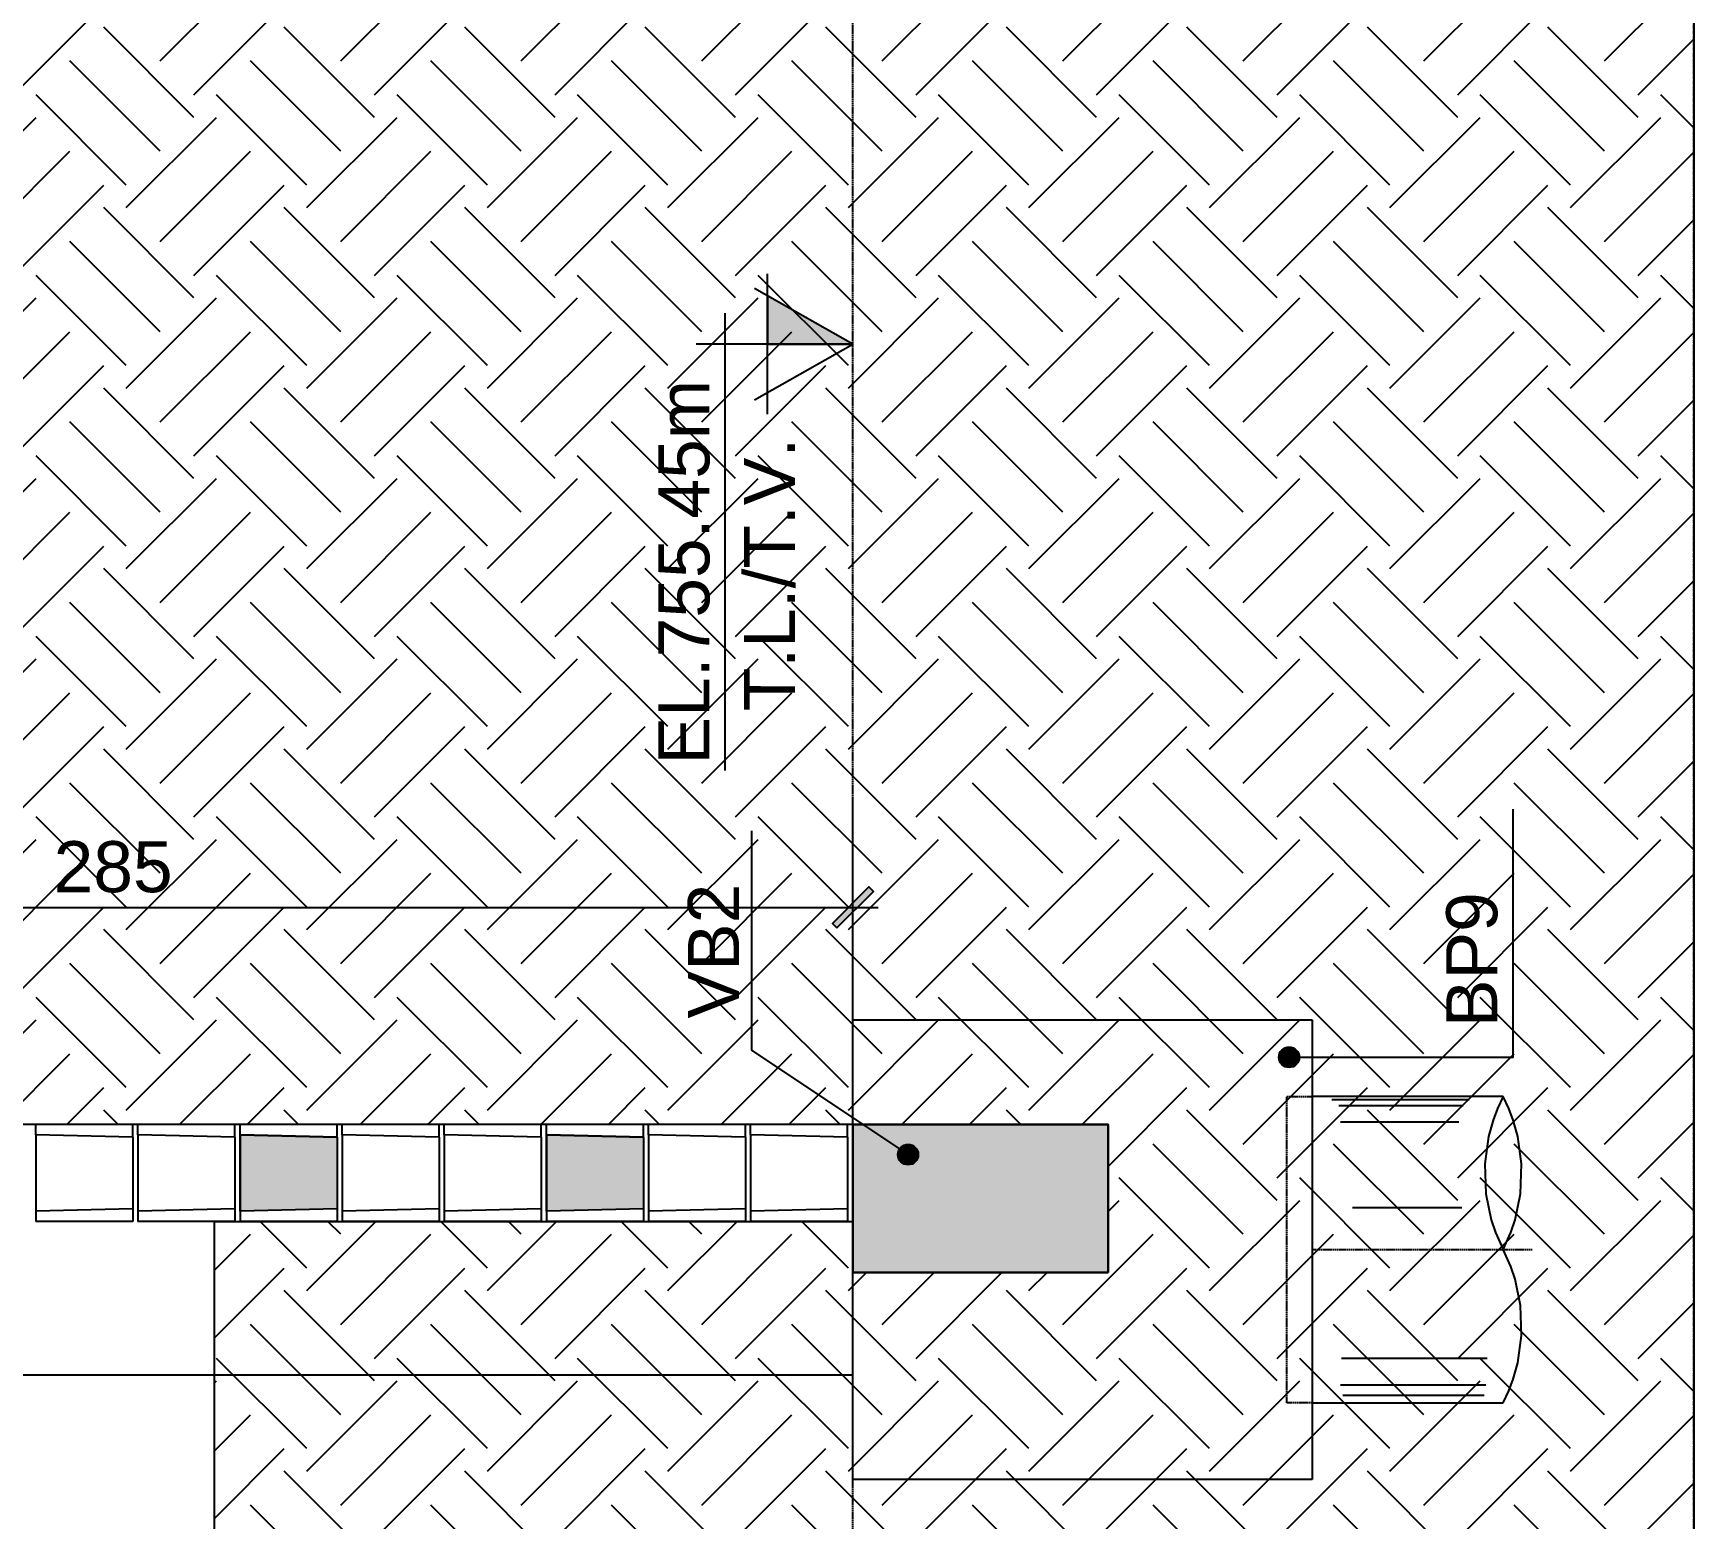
# Model space of a CAD drawing. Extents: x -1789 to 4156, y -3064 to 1391.
# Drawn here: x 1821.4 to 2146.7, y 334.1 to 625 of the extents above; entities that cross this region are included whole.
import ezdxf

# ---------------------------------------------------------------- set-up
doc = ezdxf.new("R2010")
doc.units = 0
doc.linetypes.add('ESTILO_TQS_0003', pattern=[0.92, 0.3, -0.15, 0.02, -0.15, 0.3])
doc.linetypes.add('ESTILO_TQS_0005', pattern=[0.4, 0.3, -0.1])
for name, color, linetype in [('1', 1, 'CONTINUOUS'), ('13', 35, 'CONTINUOUS'), ('2', 2, 'CONTINUOUS'), ('3', 3, 'CONTINUOUS'), ('4', 4, 'CONTINUOUS'), ('8', 8, 'CONTINUOUS')]:
    doc.layers.add(name, color=color, linetype=linetype)
doc.styles.add('TQS_ARIAL', font='arial.ttf')

msp = doc.modelspace()

# ---------------------------------------------------------------- linework, layer by layer
at = {"layer": '1', "linetype": 'ESTILO_TQS_0005'}
for p, q in [((1981.93575, 36.7804), (1981.93575, 955.6598)), ((2071.93575, 386.7804), (2115.0099, 386.7804))]:
    msp.add_line(p, q, dxfattribs=at)
at = {"layer": '1', "linetype": 'Continuous'}
for p, q in [((1981.93575, 417.9265), (1981.93575, 475.1325)), ((1691.93695, 453.7781), (1986.93575, 453.7781)), ((2109.3035, 416.7804), (2071.93575, 416.7804)), ((2102.6861, 416.14615), (2075.7685, 416.14615)), ((2101.5176, 414.9521), (2077.1632, 414.9521)), ((2100.64125, 411.72035), (2077.47315, 411.72035)), ((1821.93575, 409.27155), (1821.93575, 394.2854)), ((1821.93575, 409.27155), (1821.93575, 394.2854)), ((1840.93575, 408.7804), (1840.93575, 394.7804)), ((1840.93575, 408.7804), (1840.93575, 394.7804)), ((1841.93575, 409.27155), (1841.93575, 394.2854)), ((1841.93575, 409.27155), (1841.93575, 394.2854)), ((1841.93575, 409.27155), (1841.93575, 394.2854)), ((1860.93575, 408.7804), (1860.93575, 394.7804)), ((1860.93575, 408.7804), (1860.93575, 394.7804)), ((1861.93575, 409.27155), (1861.93575, 394.2854)), ((1880.93575, 408.7804), (1880.93575, 394.7804)), ((1880.93575, 408.7804), (1880.93575, 394.7804)), ((1881.93575, 409.27155), (1881.93575, 394.2854)), ((1881.93575, 409.27155), (1881.93575, 394.2854)), ((1900.93575, 408.7804), (1900.93575, 394.7804)), ((1900.93575, 408.7804), (1900.93575, 394.7804)), ((1901.93575, 409.27155), (1901.93575, 394.2854)), ((1920.93575, 408.7804), (1920.93575, 394.7804)), ((1920.93575, 408.7804), (1920.93575, 394.7804)), ((1921.93575, 409.27155), (1921.93575, 394.2854)), ((1921.93575, 409.27155), (1921.93575, 394.2854)), ((1940.93575, 408.7804), (1940.93575, 394.7804)), ((1940.93575, 408.7804), (1940.93575, 394.7804)), ((1941.93575, 409.27155), (1941.93575, 394.2854)), ((1960.93575, 408.7804), (1960.93575, 394.7804)), ((1960.93575, 408.7804), (1960.93575, 394.7804)), ((1961.93575, 409.27155), (1961.93575, 394.2854)), ((1961.93575, 409.27155), (1961.93575, 394.2854)), ((1980.93575, 408.7804), (1980.93575, 394.7804)), ((1980.93575, 408.7804), (1980.93575, 394.7804)), ((1980.93575, 408.7804), (1980.93575, 394.7804)), ((1980.93575, 408.7804), (1980.93575, 394.7804)), ((2101.2255, 394.94455), (2079.7976, 394.9445)), ((2106.19125, 365.4233), (2077.62805, 365.42335)), ((2105.8992, 360.2019), (2077.47315, 360.2019)), ((2105.60705, 358.19365), (2077.93795, 358.19365)), ((2071.93575, 356.7804), (2109.3035, 356.7804))]:
    msp.add_line(p, q, dxfattribs=at)
for points in [[(1981.93575, 564.13545), (1965.27025, 573.5978), (1965.2691, 564.1521), (1981.93575, 564.13545)], [(2067.3904, 424.4487), (2111.30725, 424.4487), (2111.30725, 473.0768)], [(1992.7711, 405.37685), (1962.1513, 425.8453), (1962.1513, 468.79975)], [(1978.8416, 449.80005), (1985.9869, 456.94535), (1985.103, 457.8292), (1977.9577, 450.68395), (1978.8416, 449.80005)], [(2109.30355, 416.7804), (2108.2028, 414.4336), (2107.3363, 412.1392), (2106.44235, 408.94055), (2105.69705, 403.60215), (2105.8989, 397.7295), (2106.96495, 392.60315), (2107.8053, 390.11555), (2109.30355, 386.7804)], [(2109.3034, 386.7804), (2110.80165, 390.11555), (2111.64195, 392.60315), (2112.7081, 397.7295), (2112.9099, 403.60215), (2112.16455, 408.94055), (2111.27065, 412.1392), (2110.4041, 414.4336), (2109.3034, 416.7804)], [(2109.3035, 356.7804), (2110.4041, 359.12715), (2111.2707, 361.4216), (2112.16455, 364.62025), (2112.90995, 369.9586), (2112.70815, 375.8313), (2111.642, 380.9576), (2110.80165, 383.4452), (2109.3035, 386.78035)]]:
    msp.add_lwpolyline(points, dxfattribs=at)
at = {"layer": '1', "linetype": 'ESTILO_TQS_0005'}
msp.add_lwpolyline([(2071.93575, 356.7804), (2066.93575, 356.7804), (2066.93575, 416.7804), (2071.93575, 416.7804)], dxfattribs=at)
at = {"layer": '1', "linetype": 'Continuous'}
for centre in [(2067.3904, 424.4487), (1992.7711, 405.37685)]:
    msp.add_circle(centre, 2, dxfattribs=at)
for points in [[(1981.93575, 564.13545), (1965.27025, 573.5978), (1965.2691, 564.1521)], [(1981.93575, 564.13545), (1965.2691, 564.1521), (1981.93575, 564.13545)], [(1978.8416, 449.80005), (1985.103, 457.8292), (1977.9577, 450.68395)], [(1978.8416, 449.80005), (1985.9869, 456.94535), (1985.103, 457.8292)], [(1978.8416, 449.80005), (1977.9577, 450.68395), (1978.8416, 449.80005)], [(2069.3904, 424.4487), (2066.3904, 426.18075), (2065.511, 425.13275)], [(2069.3904, 424.4487), (2067.7377, 426.41835), (2066.3904, 426.18075)], [(2069.3904, 424.4487), (2068.92245, 425.7343), (2067.7377, 426.41835)], [(2069.3904, 424.4487), (2065.511, 425.13275), (2065.511, 423.7647)], [(2069.3904, 424.4487), (2065.511, 423.7647), (2066.3904, 422.71665)], [(2069.3904, 424.4487), (2066.3904, 422.71665), (2067.7377, 422.4791)], [(2069.3904, 424.4487), (2067.7377, 422.4791), (2068.92245, 423.16315)], [(2069.3904, 424.4487), (2068.92245, 423.16315), (2069.3904, 424.4487)], [(1994.7711, 405.37685), (1991.7711, 407.1089), (1990.89175, 406.0609)], [(1994.7711, 405.37685), (1993.1184, 407.3465), (1991.7711, 407.1089)], [(1994.7711, 405.37685), (1994.3032, 406.66245), (1993.1184, 407.3465)], [(1994.7711, 405.37685), (1990.89175, 406.0609), (1990.89175, 404.69285)], [(1994.7711, 405.37685), (1990.89175, 404.69285), (1991.7711, 403.6448)], [(1994.7711, 405.37685), (1991.7711, 403.6448), (1993.1184, 403.40725)], [(1994.7711, 405.37685), (1993.1184, 403.40725), (1994.3032, 404.0913)], [(1994.7711, 405.37685), (1994.3032, 404.0913), (1994.7711, 405.37685)]]:
    msp.add_solid(points, dxfattribs=at)
at = {"layer": '13', "linetype": 'Continuous'}
for p, q in [((1846.2944, 619.5948), (1863.97205, 637.27245)), ((1881.64975, 619.5948), (1899.3274, 637.27245)), ((1917.0051, 619.5948), (1934.68275, 637.27245)), ((1952.3604, 619.5948), (1970.0381, 637.27245)), ((1987.71575, 619.5948), (2005.3934, 637.27245)), ((2023.0711, 619.5948), (2040.74875, 637.27245)), ((2058.42645, 619.5948), (2076.1041, 637.27245)), ((2093.78175, 619.5948), (2111.45945, 637.27245)), ((2129.1371, 619.5948), (2146.65185, 637.10955)), ((1817.5682, 612.96565), (1835.24585, 630.64335)), ((1852.9235, 612.96565), (1870.6012, 630.64335)), ((1888.27885, 612.96565), (1905.95655, 630.64335)), ((1923.6342, 612.96565), (1941.31185, 630.64335)), ((1958.98955, 612.96565), (1976.6672, 630.64335)), ((1994.3449, 612.96565), (2012.02255, 630.64335)), ((2029.7002, 612.96565), (2047.3779, 630.64335)), ((2065.05555, 612.96565), (2082.73325, 630.64335)), ((2100.4109, 612.96565), (2118.08855, 630.64335)), ((1852.9235, 608.54625), (1835.24585, 626.2239)), ((1888.27885, 608.54625), (1870.6012, 626.2239)), ((1923.6342, 608.54625), (1905.95655, 626.2239)), ((1958.98955, 608.54625), (1941.31185, 626.2239)), ((1994.3449, 608.54625), (1976.6672, 626.2239)), ((2029.7002, 608.54625), (2012.02255, 626.2239)), ((2065.05555, 608.54625), (2047.3779, 626.2239)), ((2100.4109, 608.54625), (2082.73325, 626.2239)), ((2135.76625, 608.54625), (2118.08855, 626.2239)), ((2135.76625, 612.96565), (2146.65185, 623.8513)), ((1846.2944, 601.9171), (1828.61675, 619.5948)), ((1881.64975, 601.9171), (1863.97205, 619.5948)), ((1917.0051, 601.9171), (1899.3274, 619.5948)), ((1952.3604, 601.9171), (1934.68275, 619.5948)), ((1987.71575, 601.9171), (1970.0381, 619.5948)), ((2023.0711, 601.9171), (2005.3934, 619.5948)), ((2058.42645, 601.9171), (2040.74875, 619.5948)), ((2093.78175, 601.9171), (2076.1041, 619.5948)), ((2129.1371, 601.9171), (2111.45945, 619.5948)), ((2146.65185, 619.7577), (2146.65185, 619.7577)), ((1839.66525, 595.288), (1821.9876, 612.96565)), ((1875.0206, 595.288), (1857.34295, 612.96565)), ((1910.37595, 595.288), (1892.6983, 612.96565)), ((1945.7313, 595.288), (1928.0536, 612.96565)), ((1981.08665, 595.288), (1963.40895, 612.96565)), ((2016.44195, 595.288), (1998.7643, 612.96565)), ((2051.7973, 595.288), (2034.11965, 612.96565)), ((2087.15265, 595.288), (2069.47495, 612.96565)), ((2122.508, 595.288), (2104.8303, 612.96565)), ((2146.65185, 606.49945), (2140.18565, 612.96565)), ((1804.30995, 590.8686), (1821.9876, 608.54625)), ((1839.66525, 590.8686), (1857.34295, 608.54625)), ((1875.0206, 590.8686), (1892.6983, 608.54625)), ((1910.37595, 590.8686), (1928.0536, 608.54625)), ((1945.7313, 590.8686), (1963.40895, 608.54625)), ((1981.08665, 590.8686), (1998.7643, 608.54625)), ((2016.44195, 590.8686), (2034.11965, 608.54625)), ((2051.7973, 590.8686), (2069.47495, 608.54625)), ((2087.15265, 590.8686), (2104.8303, 608.54625)), ((2122.508, 590.8686), (2140.18565, 608.54625)), ((1810.93905, 584.23945), (1828.61675, 601.9171)), ((1846.2944, 584.23945), (1863.97205, 601.9171)), ((1881.64975, 584.23945), (1899.3274, 601.9171)), ((1917.0051, 584.23945), (1934.68275, 601.9171)), ((1952.3604, 584.23945), (1970.0381, 601.9171)), ((1987.71575, 584.23945), (2005.3934, 601.9171)), ((2023.0711, 584.23945), (2040.74875, 601.9171)), ((2058.42645, 584.23945), (2076.1041, 601.9171)), ((2093.78175, 584.23945), (2111.45945, 601.9171)), ((2129.1371, 584.23945), (2146.65185, 601.7542)), ((1817.5682, 577.6103), (1835.24585, 595.288)), ((1852.9235, 577.6103), (1870.6012, 595.288)), ((1888.27885, 577.6103), (1905.95655, 595.288)), ((1923.6342, 577.6103), (1941.31185, 595.288)), ((1958.98955, 577.6103), (1976.6672, 595.288)), ((1994.3449, 577.6103), (2012.02255, 595.288)), ((2029.7002, 577.6103), (2047.3779, 595.288)), ((2065.05555, 577.6103), (2082.73325, 595.288)), ((2100.4109, 577.6103), (2118.08855, 595.288)), ((2146.65185, 597.6606), (2146.65185, 597.6606)), ((1852.9235, 573.1909), (1835.24585, 590.8686)), ((1888.27885, 573.1909), (1870.6012, 590.8686)), ((1923.6342, 573.1909), (1905.95655, 590.8686)), ((1958.98955, 573.1909), (1941.31185, 590.8686)), ((1994.3449, 573.1909), (1976.6672, 590.8686)), ((2029.7002, 573.1909), (2012.02255, 590.8686)), ((2065.05555, 573.1909), (2047.3779, 590.8686)), ((2100.4109, 573.1909), (2082.73325, 590.8686)), ((2135.76625, 573.1909), (2118.08855, 590.8686)), ((2135.76625, 577.6103), (2146.65185, 588.49595)), ((1846.2944, 566.5618), (1828.61675, 584.23945)), ((1881.64975, 566.5618), (1863.97205, 584.23945)), ((1917.0051, 566.5618), (1899.3274, 584.23945)), ((1952.3604, 566.5618), (1934.68275, 584.23945)), ((1987.71575, 566.5618), (1970.0381, 584.23945)), ((2023.0711, 566.5618), (2005.3934, 584.23945)), ((2058.42645, 566.5618), (2040.74875, 584.23945)), ((2093.78175, 566.5618), (2076.1041, 584.23945)), ((2129.1371, 566.5618), (2111.45945, 584.23945)), ((2146.65185, 584.40235), (2146.65185, 584.40235)), ((1839.66525, 559.93265), (1821.9876, 577.6103)), ((1875.0206, 559.93265), (1857.34295, 577.6103)), ((1910.37595, 559.93265), (1892.6983, 577.6103)), ((1945.7313, 559.93265), (1928.0536, 577.6103)), ((1981.08665, 559.93265), (1963.40895, 577.6103)), ((2016.44195, 559.93265), (1998.7643, 577.6103)), ((2051.7973, 559.93265), (2034.11965, 577.6103)), ((2087.15265, 559.93265), (2069.47495, 577.6103)), ((2122.508, 559.93265), (2104.8303, 577.6103)), ((2146.65185, 571.1441), (2140.18565, 577.6103)), ((1804.30995, 555.51325), (1821.9876, 573.1909)), ((1839.66525, 555.51325), (1857.34295, 573.1909)), ((1875.0206, 555.51325), (1892.6983, 573.1909)), ((1910.37595, 555.51325), (1928.0536, 573.1909)), ((1945.7313, 555.51325), (1963.40895, 573.1909)), ((1981.08665, 555.51325), (1998.7643, 573.1909)), ((2016.44195, 555.51325), (2034.11965, 573.1909)), ((2051.7973, 555.51325), (2069.47495, 573.1909)), ((2087.15265, 555.51325), (2104.8303, 573.1909)), ((2122.508, 555.51325), (2140.18565, 573.1909)), ((1810.93905, 548.8841), (1828.61675, 566.5618)), ((1846.2944, 548.8841), (1863.97205, 566.5618)), ((1881.64975, 548.8841), (1899.3274, 566.5618)), ((1917.0051, 548.8841), (1934.68275, 566.5618)), ((1952.3604, 548.8841), (1970.0381, 566.5618)), ((1987.71575, 548.8841), (2005.3934, 566.5618)), ((2023.0711, 548.8841), (2040.74875, 566.5618)), ((2058.42645, 548.8841), (2076.1041, 566.5618)), ((2093.78175, 548.8841), (2111.45945, 566.5618)), ((2129.1371, 548.8841), (2146.65185, 566.39885)), ((1817.5682, 542.255), (1835.24585, 559.93265)), ((1852.9235, 542.255), (1870.6012, 559.93265)), ((1888.27885, 542.255), (1905.95655, 559.93265)), ((1923.6342, 542.255), (1941.31185, 559.93265)), ((1958.98955, 542.255), (1976.6672, 559.93265)), ((1994.3449, 542.255), (2012.02255, 559.93265)), ((2029.7002, 542.255), (2047.3779, 559.93265)), ((2065.05555, 542.255), (2082.73325, 559.93265)), ((2100.4109, 542.255), (2118.08855, 559.93265)), ((2146.65185, 562.3053), (2146.65185, 562.3053)), ((1852.9235, 537.83555), (1835.24585, 555.51325)), ((1888.27885, 537.83555), (1870.6012, 555.51325)), ((1923.6342, 537.83555), (1905.95655, 555.51325)), ((1958.98955, 537.83555), (1941.31185, 555.51325)), ((1994.3449, 537.83555), (1976.6672, 555.51325)), ((2029.7002, 537.83555), (2012.02255, 555.51325)), ((2065.05555, 537.83555), (2047.3779, 555.51325)), ((2100.4109, 537.83555), (2082.73325, 555.51325)), ((2135.76625, 537.83555), (2118.08855, 555.51325)), ((2135.76625, 542.255), (2146.65185, 553.1406)), ((1846.2944, 531.20645), (1828.61675, 548.8841)), ((1881.64975, 531.20645), (1863.97205, 548.8841)), ((1917.0051, 531.20645), (1899.3274, 548.8841)), ((1952.3604, 531.20645), (1934.68275, 548.8841)), ((1987.71575, 531.20645), (1970.0381, 548.8841)), ((2023.0711, 531.20645), (2005.3934, 548.8841)), ((2058.42645, 531.20645), (2040.74875, 548.8841)), ((2093.78175, 531.20645), (2076.1041, 548.8841)), ((2129.1371, 531.20645), (2111.45945, 548.8841)), ((2146.65185, 549.04705), (2146.65185, 549.04705)), ((1839.66525, 524.5773), (1821.9876, 542.255)), ((1875.0206, 524.5773), (1857.34295, 542.255)), ((1910.37595, 524.5773), (1892.6983, 542.255)), ((1945.7313, 524.5773), (1928.0536, 542.255)), ((1981.08665, 524.5773), (1963.40895, 542.255)), ((2016.44195, 524.5773), (1998.7643, 542.255)), ((2051.7973, 524.5773), (2034.11965, 542.255)), ((2087.15265, 524.5773), (2069.47495, 542.255)), ((2122.508, 524.5773), (2104.8303, 542.255)), ((2146.65185, 535.7888), (2140.18565, 542.255)), ((1804.30995, 520.1579), (1821.9876, 537.83555)), ((1839.66525, 520.1579), (1857.34295, 537.83555)), ((1875.0206, 520.1579), (1892.6983, 537.83555)), ((1910.37595, 520.1579), (1928.0536, 537.83555)), ((1945.7313, 520.1579), (1963.40895, 537.83555)), ((1981.08665, 520.1579), (1998.7643, 537.83555)), ((2016.44195, 520.1579), (2034.11965, 537.83555)), ((2051.7973, 520.1579), (2069.47495, 537.83555)), ((2087.15265, 520.1579), (2104.8303, 537.83555)), ((2122.508, 520.1579), (2140.18565, 537.83555)), ((1810.93905, 513.52875), (1828.61675, 531.20645)), ((1846.2944, 513.52875), (1863.97205, 531.20645)), ((1881.64975, 513.52875), (1899.3274, 531.20645)), ((1917.0051, 513.52875), (1934.68275, 531.20645)), ((1952.3604, 513.52875), (1970.0381, 531.20645)), ((1987.71575, 513.52875), (2005.3934, 531.20645)), ((2023.0711, 513.52875), (2040.74875, 531.20645)), ((2058.42645, 513.52875), (2076.1041, 531.20645)), ((2093.78175, 513.52875), (2111.45945, 531.20645)), ((2129.1371, 513.52875), (2146.65185, 531.0435)), ((2146.65185, 526.94995), (2146.65185, 526.94995)), ((1817.5682, 506.89965), (1835.24585, 524.5773)), ((1852.9235, 506.89965), (1870.6012, 524.5773)), ((1888.27885, 506.89965), (1905.95655, 524.5773)), ((1923.6342, 506.89965), (1941.31185, 524.5773)), ((1958.98955, 506.89965), (1976.6672, 524.5773)), ((1994.3449, 506.89965), (2012.02255, 524.5773)), ((2029.7002, 506.89965), (2047.3779, 524.5773)), ((2065.05555, 506.89965), (2082.73325, 524.5773)), ((2100.4109, 506.89965), (2118.08855, 524.5773)), ((1852.9235, 502.48025), (1835.24585, 520.1579)), ((1888.27885, 502.48025), (1870.6012, 520.1579)), ((1923.6342, 502.48025), (1905.95655, 520.1579)), ((1958.98955, 502.48025), (1941.31185, 520.1579)), ((1994.3449, 502.48025), (1976.6672, 520.1579)), ((2029.7002, 502.48025), (2012.02255, 520.1579)), ((2065.05555, 502.48025), (2047.3779, 520.1579)), ((2100.4109, 502.48025), (2082.73325, 520.1579)), ((2135.76625, 502.48025), (2118.08855, 520.1579)), ((2135.76625, 506.89965), (2146.65185, 517.78525)), ((1846.2944, 495.8511), (1828.61675, 513.52875)), ((1881.64975, 495.8511), (1863.97205, 513.52875)), ((1917.0051, 495.8511), (1899.3274, 513.52875)), ((1952.3604, 495.8511), (1934.68275, 513.52875)), ((1987.71575, 495.8511), (1970.0381, 513.52875)), ((2023.0711, 495.8511), (2005.3934, 513.52875)), ((2058.42645, 495.8511), (2040.74875, 513.52875)), ((2093.78175, 495.8511), (2076.1041, 513.52875)), ((2129.1371, 495.8511), (2111.45945, 513.52875)), ((2146.65185, 513.6917), (2146.65185, 513.6917)), ((1839.66525, 489.222), (1821.9876, 506.89965)), ((1875.0206, 489.222), (1857.34295, 506.89965)), ((1910.37595, 489.222), (1892.6983, 506.89965)), ((1945.7313, 489.222), (1928.0536, 506.89965)), ((1981.08665, 489.222), (1963.40895, 506.89965)), ((2016.44195, 489.222), (1998.7643, 506.89965)), ((2051.7973, 489.222), (2034.11965, 506.89965)), ((2087.15265, 489.222), (2069.47495, 506.89965)), ((2122.508, 489.222), (2104.8303, 506.89965)), ((2146.65185, 500.43345), (2140.18565, 506.89965)), ((1804.30995, 484.80255), (1821.9876, 502.48025)), ((1839.66525, 484.80255), (1857.34295, 502.48025)), ((1875.0206, 484.80255), (1892.6983, 502.48025)), ((1910.37595, 484.80255), (1928.0536, 502.48025)), ((1945.7313, 484.80255), (1963.40895, 502.48025)), ((1981.08665, 484.80255), (1998.7643, 502.48025)), ((2016.44195, 484.80255), (2034.11965, 502.48025)), ((2051.7973, 484.80255), (2069.47495, 502.48025)), ((2087.15265, 484.80255), (2104.8303, 502.48025)), ((2122.508, 484.80255), (2140.18565, 502.48025)), ((1810.93905, 478.17345), (1828.61675, 495.8511)), ((1846.2944, 478.17345), (1863.97205, 495.8511)), ((1881.64975, 478.17345), (1899.3274, 495.8511)), ((1917.0051, 478.17345), (1934.68275, 495.8511)), ((1952.3604, 478.17345), (1970.0381, 495.8511)), ((1987.71575, 478.17345), (2005.3934, 495.8511)), ((2023.0711, 478.17345), (2040.74875, 495.8511)), ((2058.42645, 478.17345), (2076.1041, 495.8511)), ((2093.78175, 478.17345), (2111.45945, 495.8511)), ((2129.1371, 478.17345), (2146.65185, 495.6882)), ((2146.65185, 491.5946), (2146.65185, 491.5946)), ((1817.5682, 471.5443), (1835.24585, 489.222)), ((1852.9235, 471.5443), (1870.6012, 489.222)), ((1888.27885, 471.5443), (1905.95655, 489.222)), ((1923.6342, 471.5443), (1941.31185, 489.222)), ((1958.98955, 471.5443), (1976.6672, 489.222)), ((1994.3449, 471.5443), (2012.02255, 489.222)), ((2029.7002, 471.5443), (2047.3779, 489.222)), ((2065.05555, 471.5443), (2082.73325, 489.222)), ((2100.4109, 471.5443), (2118.08855, 489.222)), ((1852.9235, 467.1249), (1835.24585, 484.80255)), ((1888.27885, 467.1249), (1870.6012, 484.80255)), ((1923.6342, 467.1249), (1905.95655, 484.80255)), ((1958.98955, 467.1249), (1941.31185, 484.80255)), ((1994.3449, 467.1249), (1976.6672, 484.80255)), ((2029.7002, 467.1249), (2012.02255, 484.80255)), ((2065.05555, 467.1249), (2047.3779, 484.80255)), ((2100.4109, 467.1249), (2082.73325, 484.80255)), ((2135.76625, 467.1249), (2118.08855, 484.80255)), ((2135.76625, 471.5443), (2146.65185, 482.42995)), ((1846.2944, 460.49575), (1828.61675, 478.17345)), ((1881.64975, 460.49575), (1863.97205, 478.17345)), ((1917.0051, 460.49575), (1899.3274, 478.17345)), ((1952.3604, 460.49575), (1934.68275, 478.17345)), ((1987.71575, 460.49575), (1970.0381, 478.17345)), ((2023.0711, 460.49575), (2005.3934, 478.17345)), ((2058.42645, 460.49575), (2040.74875, 478.17345)), ((2093.78175, 460.49575), (2076.1041, 478.17345)), ((2129.1371, 460.49575), (2111.45945, 478.17345)), ((2146.65185, 478.33635), (2146.65185, 478.33635)), ((1839.66525, 453.86665), (1821.9876, 471.5443)), ((1875.0206, 453.86665), (1857.34295, 471.5443)), ((1910.37595, 453.86665), (1892.6983, 471.5443)), ((1945.7313, 453.86665), (1928.0536, 471.5443)), ((1981.08665, 453.86665), (1963.40895, 471.5443)), ((2016.44195, 453.86665), (1998.7643, 471.5443)), ((2051.7973, 453.86665), (2034.11965, 471.5443)), ((2087.15265, 453.86665), (2069.47495, 471.5443)), ((2122.508, 453.86665), (2104.8303, 471.5443)), ((2146.65185, 465.0781), (2140.18565, 471.5443)), ((1804.30995, 449.4472), (1821.9876, 467.1249)), ((1839.66525, 449.4472), (1857.34295, 467.1249)), ((1875.0206, 449.4472), (1892.6983, 467.1249)), ((1910.37595, 449.4472), (1928.0536, 467.1249)), ((1945.7313, 449.4472), (1963.40895, 467.1249)), ((1981.08665, 449.4472), (1998.7643, 467.1249)), ((2016.44195, 449.4472), (2034.11965, 467.1249)), ((2051.7973, 449.4472), (2069.47495, 467.1249)), ((2087.15265, 449.4472), (2104.8303, 467.1249)), ((2122.508, 449.4472), (2140.18565, 467.1249)), ((1810.93905, 442.8181), (1828.61675, 460.49575)), ((1846.2944, 442.8181), (1863.97205, 460.49575)), ((1881.64975, 442.8181), (1899.3274, 460.49575)), ((1917.0051, 442.8181), (1934.68275, 460.49575)), ((1952.3604, 442.8181), (1970.0381, 460.49575)), ((1987.71575, 442.8181), (2005.3934, 460.49575)), ((2023.0711, 442.8181), (2040.74875, 460.49575)), ((2058.42645, 442.8181), (2076.1041, 460.49575)), ((2093.78175, 442.8181), (2111.45945, 460.49575)), ((2129.1371, 442.8181), (2146.65185, 460.33285)), ((2146.65185, 456.23925), (2146.65185, 456.23925)), ((1817.5682, 436.18895), (1835.24585, 453.86665)), ((1852.9235, 436.18895), (1870.6012, 453.86665)), ((1888.27885, 436.18895), (1905.95655, 453.86665)), ((1923.6342, 436.18895), (1941.31185, 453.86665)), ((1958.98955, 436.18895), (1976.6672, 453.86665)), ((1994.3449, 436.18895), (2012.02255, 453.86665)), ((2029.7002, 436.18895), (2047.3779, 453.86665)), ((2065.05555, 436.18895), (2082.73325, 453.86665)), ((2100.4109, 436.18895), (2118.08855, 453.86665)), ((1852.9235, 431.76955), (1835.24585, 449.4472)), ((1888.27885, 431.76955), (1870.6012, 449.4472)), ((1923.6342, 431.76955), (1905.95655, 449.4472)), ((1958.98955, 431.76955), (1941.31185, 449.4472)), ((1994.3449, 431.76955), (1976.6672, 449.4472)), ((2029.7002, 431.76955), (2012.02255, 449.4472)), ((2065.05555, 431.76955), (2047.3779, 449.4472)), ((2100.4109, 431.76955), (2082.73325, 449.4472)), ((2135.76625, 431.76955), (2118.08855, 449.4472)), ((2135.76625, 436.18895), (2146.65185, 447.0746)), ((1846.2944, 425.1404), (1828.61675, 442.8181)), ((1881.64975, 425.1404), (1863.97205, 442.8181)), ((1917.0051, 425.1404), (1899.3274, 442.8181)), ((1952.3604, 425.1404), (1934.68275, 442.8181)), ((1987.71575, 425.1404), (1970.0381, 442.8181)), ((2023.0711, 425.1404), (2005.3934, 442.8181)), ((2058.42645, 425.1404), (2040.74875, 442.8181)), ((2093.78175, 425.1404), (2076.1041, 442.8181)), ((2129.1371, 425.1404), (2111.45945, 442.8181)), ((2146.65185, 442.981), (2146.65185, 442.981)), ((1839.66525, 418.5113), (1821.9876, 436.18895)), ((1875.0206, 418.5113), (1857.34295, 436.18895)), ((1910.37595, 418.5113), (1892.6983, 436.18895)), ((1945.7313, 418.5113), (1928.0536, 436.18895)), ((1981.08665, 418.5113), (1963.40895, 436.18895)), ((2016.44195, 418.5113), (1998.7643, 436.18895)), ((2051.7973, 418.5113), (2034.11965, 436.18895)), ((2087.15265, 418.5113), (2069.47495, 436.18895)), ((2122.508, 418.5113), (2104.8303, 436.18895)), ((2146.65185, 429.72275), (2140.18565, 436.18895)), ((1804.30995, 414.0919), (1821.9876, 431.76955)), ((1839.66525, 414.0919), (1857.34295, 431.76955)), ((1875.0206, 414.0919), (1892.6983, 431.76955)), ((1910.37595, 414.0919), (1928.0536, 431.76955)), ((1945.7313, 414.0919), (1963.40895, 431.76955)), ((1981.08665, 414.0919), (1998.7643, 431.76955)), ((2016.44195, 414.0919), (2034.11965, 431.76955)), ((2051.7973, 414.0919), (2069.47495, 431.76955)), ((2087.15265, 414.0919), (2104.8303, 431.76955)), ((2122.508, 414.0919), (2140.18565, 431.76955)), ((1814.7567, 411.2804), (1828.61675, 425.1404)), ((1850.11205, 411.2804), (1863.97205, 425.1404)), ((1885.4674, 411.2804), (1899.3274, 425.1404)), ((1920.8227, 411.2804), (1934.68275, 425.1404)), ((1956.17805, 411.2804), (1970.0381, 425.1404)), ((1991.5334, 411.2804), (2005.3934, 425.1404)), ((2026.88875, 411.2804), (2040.74875, 425.1404)), ((2058.42645, 407.46275), (2076.1041, 425.1404)), ((2093.78175, 407.46275), (2111.45945, 425.1404)), ((2129.1371, 407.46275), (2146.65185, 424.9775)), ((2146.65185, 420.88395), (2146.65185, 420.88395)), ((1828.01495, 411.2804), (1835.24585, 418.5113)), ((1863.3703, 411.2804), (1870.6012, 418.5113)), ((1898.72565, 411.2804), (1905.95655, 418.5113)), ((1934.08095, 411.2804), (1941.31185, 418.5113)), ((1969.4363, 411.2804), (1976.6672, 418.5113)), ((2004.79165, 411.2804), (2012.02255, 418.5113)), ((2031.93575, 403.06915), (2047.3779, 418.5113)), ((2065.05555, 400.83365), (2082.73325, 418.5113)), ((2100.4109, 400.83365), (2118.08855, 418.5113)), ((1838.05735, 411.2804), (1835.24585, 414.0919)), ((1873.41265, 411.2804), (1870.6012, 414.0919)), ((1908.768, 411.2804), (1905.95655, 414.0919)), ((1944.12335, 411.2804), (1941.31185, 414.0919)), ((1979.4787, 411.2804), (1976.6672, 414.0919)), ((2014.83405, 411.2804), (2012.02255, 414.0919)), ((2065.05555, 396.4142), (2047.3779, 414.0919)), ((2100.4109, 396.4142), (2082.73325, 414.0919)), ((2135.76625, 396.4142), (2118.08855, 414.0919)), ((1824.7991, 411.2804), (1824.7991, 411.2804)), ((1836.8538, 411.2804), (1836.8538, 411.2804)), ((1846.89615, 411.2804), (1846.89615, 411.2804)), ((1860.1544, 411.2804), (1860.1544, 411.2804)), ((1872.20915, 411.2804), (1872.20915, 411.2804)), ((1882.2515, 411.2804), (1882.2515, 411.2804)), ((1895.50975, 411.2804), (1895.50975, 411.2804)), ((1907.56445, 411.2804), (1907.56445, 411.2804)), ((1917.60685, 411.2804), (1917.60685, 411.2804)), ((1930.8651, 411.2804), (1930.8651, 411.2804)), ((1942.9198, 411.2804), (1942.9198, 411.2804)), ((1952.9622, 411.2804), (1952.9622, 411.2804)), ((1966.22045, 411.2804), (1966.22045, 411.2804)), ((1978.27515, 411.2804), (1978.27515, 411.2804)), ((1988.3175, 411.2804), (1988.3175, 411.2804)), ((2001.5758, 411.2804), (2001.5758, 411.2804)), ((2013.6305, 411.2804), (2013.6305, 411.2804)), ((2023.67285, 411.2804), (2023.67285, 411.2804)), ((2135.76625, 400.83365), (2146.65185, 411.71925)), ((2058.42645, 389.7851), (2040.74875, 407.46275)), ((2093.78175, 389.7851), (2076.1041, 407.46275)), ((2129.1371, 389.7851), (2111.45945, 407.46275)), ((2146.65185, 407.6257), (2146.65185, 407.6257)), ((2051.7973, 383.15595), (2034.11965, 400.83365)), ((2087.15265, 383.15595), (2069.47495, 400.83365)), ((2122.508, 383.15595), (2104.8303, 400.83365)), ((2146.65185, 394.3674), (2140.18565, 400.83365)), ((2031.93575, 394.2303), (2034.11965, 396.4142)), ((2051.7973, 378.73655), (2069.47495, 396.4142)), ((2087.15265, 378.73655), (2104.8303, 396.4142)), ((2122.508, 378.73655), (2140.18565, 396.4142)), ((1875.0206, 383.15595), (1865.8948, 392.28175)), ((1875.0206, 378.73655), (1888.56585, 392.28175)), ((1881.64975, 389.7851), (1879.15305, 392.28175)), ((1910.37595, 383.15595), (1901.25015, 392.28175)), ((1910.37595, 378.73655), (1923.9212, 392.28175)), ((1917.0051, 389.7851), (1914.5084, 392.28175)), ((1945.7313, 383.15595), (1936.6055, 392.28175)), ((1945.7313, 378.73655), (1959.2765, 392.28175)), ((1952.3604, 389.7851), (1949.86375, 392.28175)), ((1981.08665, 383.15595), (1971.9608, 392.28175)), ((1856.93695, 382.75), (1863.97205, 389.7851)), ((1881.64975, 372.1074), (1899.3274, 389.7851)), ((1917.0051, 372.1074), (1934.68275, 389.7851)), ((1952.3604, 372.1074), (1970.0381, 389.7851)), ((2023.0711, 372.1074), (2040.74875, 389.7851)), ((2058.42645, 372.1074), (2076.1041, 389.7851)), ((2093.78175, 372.1074), (2111.45945, 389.7851)), ((2129.1371, 372.1074), (2146.65185, 389.62215)), ((2146.65185, 385.5286), (2146.65185, 385.5286)), ((1856.93695, 369.49175), (1870.6012, 383.15595)), ((1888.27885, 365.4783), (1905.95655, 383.15595)), ((1923.6342, 365.4783), (1941.31185, 383.15595)), ((1958.98955, 365.4783), (1976.6672, 383.15595)), ((1981.08665, 378.73655), (1984.6305, 382.2804)), ((1987.71575, 372.1074), (1997.88875, 382.2804)), ((1994.3449, 365.4783), (2011.147, 382.2804)), ((2016.44195, 378.73655), (2019.98585, 382.2804)), ((2029.7002, 365.4783), (2047.3779, 383.15595)), ((2065.05555, 365.4783), (2082.73325, 383.15595)), ((2100.4109, 365.4783), (2118.08855, 383.15595)), ((1888.27885, 361.05885), (1870.6012, 378.73655)), ((1923.6342, 361.05885), (1905.95655, 378.73655)), ((1958.98955, 361.05885), (1941.31185, 378.73655)), ((1994.3449, 361.05885), (1976.6672, 378.73655)), ((2029.7002, 361.05885), (2012.02255, 378.73655)), ((2065.05555, 361.05885), (2047.3779, 378.73655)), ((2100.4109, 361.05885), (2082.73325, 378.73655)), ((2135.76625, 361.05885), (2118.08855, 378.73655)), ((2135.76625, 365.4783), (2146.65185, 376.3639)), ((1881.64975, 354.42975), (1863.97205, 372.1074)), ((1917.0051, 354.42975), (1899.3274, 372.1074)), ((1952.3604, 354.42975), (1934.68275, 372.1074)), ((1987.71575, 354.42975), (1970.0381, 372.1074)), ((2023.0711, 354.42975), (2005.3934, 372.1074)), ((2058.42645, 354.42975), (2040.74875, 372.1074)), ((2093.78175, 354.42975), (2076.1041, 372.1074)), ((2129.1371, 354.42975), (2111.45945, 372.1074)), ((2146.65185, 372.27035), (2146.65185, 372.27035)), ((1875.0206, 347.8006), (1857.34295, 365.4783)), ((1910.37595, 347.8006), (1892.6983, 365.4783)), ((1945.7313, 347.8006), (1928.0536, 365.4783)), ((1981.08665, 347.8006), (1963.40895, 365.4783)), ((2016.44195, 347.8006), (1998.7643, 365.4783)), ((2051.7973, 347.8006), (2034.11965, 365.4783)), ((2087.15265, 347.8006), (2069.47495, 365.4783)), ((2122.508, 347.8006), (2104.8303, 365.4783)), ((2146.65185, 359.0121), (2140.18565, 365.4783)), ((1856.93695, 360.6529), (1857.34295, 361.05885)), ((1875.0206, 343.3812), (1892.6983, 361.05885)), ((1910.37595, 343.3812), (1928.0536, 361.05885)), ((1945.7313, 343.3812), (1963.40895, 361.05885)), ((1981.08665, 343.3812), (1998.7643, 361.05885)), ((2016.44195, 343.3812), (2034.11965, 361.05885)), ((2051.7973, 343.3812), (2069.47495, 361.05885)), ((2087.15265, 343.3812), (2104.8303, 361.05885)), ((2122.508, 343.3812), (2140.18565, 361.05885)), ((1856.93695, 347.39465), (1863.97205, 354.42975)), ((1881.64975, 336.7521), (1899.3274, 354.42975)), ((1917.0051, 336.7521), (1934.68275, 354.42975)), ((1952.3604, 336.7521), (1970.0381, 354.42975)), ((1987.71575, 336.7521), (2005.3934, 354.42975)), ((2023.0711, 336.7521), (2040.74875, 354.42975)), ((2058.42645, 336.7521), (2076.1041, 354.42975)), ((2093.78175, 336.7521), (2111.45945, 354.42975)), ((2129.1371, 336.7521), (2146.65185, 354.2668)), ((2146.65185, 350.17325), (2146.65185, 350.17325)), ((1856.93695, 334.1364), (1870.6012, 347.8006)), ((1888.27885, 330.12295), (1905.95655, 347.8006)), ((1923.6342, 330.12295), (1941.31185, 347.8006)), ((1958.98955, 330.12295), (1976.6672, 347.8006)), ((1994.3449, 330.12295), (2012.02255, 347.8006)), ((2029.7002, 330.12295), (2047.3779, 347.8006)), ((2065.05555, 330.12295), (2082.73325, 347.8006)), ((2100.4109, 330.12295), (2118.08855, 347.8006)), ((1888.27885, 325.70355), (1870.6012, 343.3812)), ((1923.6342, 325.70355), (1905.95655, 343.3812)), ((1958.98955, 325.70355), (1941.31185, 343.3812)), ((1994.3449, 325.70355), (1976.6672, 343.3812)), ((2029.7002, 325.70355), (2012.02255, 343.3812)), ((2065.05555, 325.70355), (2047.3779, 343.3812)), ((2100.4109, 325.70355), (2082.73325, 343.3812)), ((2135.76625, 325.70355), (2118.08855, 343.3812)), ((2135.76625, 330.12295), (2146.65185, 341.00855)), ((1881.64975, 319.0744), (1863.97205, 336.7521)), ((1917.0051, 319.0744), (1899.3274, 336.7521)), ((1952.3604, 319.0744), (1934.68275, 336.7521)), ((1987.71575, 319.0744), (1970.0381, 336.7521)), ((2023.0711, 319.0744), (2005.3934, 336.7521)), ((2058.42645, 319.0744), (2040.74875, 336.7521)), ((2093.78175, 319.0744), (2076.1041, 336.7521)), ((2129.1371, 319.0744), (2111.45945, 336.7521)), ((2146.65185, 336.915), (2146.65185, 336.915))]:
    msp.add_line(p, q, dxfattribs=at)
msp.add_lwpolyline([(1856.93695, -1503.71575), (1856.93695, -1305.2196), (1906.93695, -1305.2196), (1906.93695, -1286.2196), (1856.93695, -1286.2196), (1856.93695, -898.2197), (1946.93695, -898.2197), (1946.93695, -808.2197), (1856.93695, -808.2197), (1856.93695, 392.28175), (1981.93575, 392.28175), (1981.93575, 382.2804), (2031.93575, 382.2804), (2031.93575, 411.2804), (1644.93695, 411.2804), (1644.93695, 894.27925), (1981.93575, 894.27925), (1981.93575, 884.2804), (2031.93575, 884.2804), (2031.93575, 913.2804), (2146.65185, 913.2804), (2146.65185, -1652.89415)], dxfattribs=at)
at = {"layer": '2', "linetype": 'Continuous'}
for p, q in [((1965.2674, 550.4051), (1965.27075, 577.89905)), ((1981.93575, 564.13545), (1962.7221, 575.0446)), ((1956.92555, 480.64805), (1956.9365, 570.21625)), ((1981.93575, 564.13545), (1951.277, 564.13915)), ((1962.71945, 553.23095), (1981.93575, 564.13545)), ((1981.93575, 453.7781), (1981.93575, 453.7781)), ((1821.93575, 409.27155), (1821.93575, 411.2804)), ((1840.93575, 411.2804), (1821.93575, 411.2804)), ((1821.93575, 409.27155), (1821.93575, 411.2804)), ((1840.93575, 408.7804), (1840.93575, 411.2804)), ((1840.93575, 408.7804), (1840.93575, 411.2804)), ((1841.93575, 409.27155), (1841.93575, 411.2804)), ((1860.93575, 411.2804), (1841.93575, 411.2804)), ((1841.93575, 409.27155), (1841.93575, 411.2804)), ((1841.93575, 409.27155), (1841.93575, 411.2804)), ((1860.93575, 408.7804), (1860.93575, 411.2804)), ((1860.93575, 408.7804), (1860.93575, 411.2804)), ((1880.93575, 411.2804), (1861.93575, 411.2804)), ((1861.93575, 409.27155), (1861.93575, 411.2804)), ((1880.93575, 408.7804), (1880.93575, 411.2804)), ((1880.93575, 408.7804), (1880.93575, 411.2804)), ((1881.93575, 409.27155), (1881.93575, 411.2804)), ((1900.93575, 411.2804), (1881.93575, 411.2804)), ((1881.93575, 409.27155), (1881.93575, 411.2804)), ((1900.93575, 408.7804), (1900.93575, 411.2804)), ((1900.93575, 408.7804), (1900.93575, 411.2804)), ((1920.93575, 411.2804), (1901.93575, 411.2804)), ((1901.93575, 409.27155), (1901.93575, 411.2804)), ((1920.93575, 408.7804), (1920.93575, 411.2804)), ((1920.93575, 408.7804), (1920.93575, 411.2804)), ((1921.93575, 409.27155), (1921.93575, 411.2804)), ((1940.93575, 411.2804), (1921.93575, 411.2804)), ((1921.93575, 409.27155), (1921.93575, 411.2804)), ((1940.93575, 408.7804), (1940.93575, 411.2804)), ((1940.93575, 408.7804), (1940.93575, 411.2804)), ((1960.93575, 411.2804), (1941.93575, 411.2804)), ((1941.93575, 409.27155), (1941.93575, 411.2804)), ((1960.93575, 408.7804), (1960.93575, 411.2804)), ((1960.93575, 408.7804), (1960.93575, 411.2804)), ((1961.93575, 409.27155), (1961.93575, 411.2804)), ((1980.93575, 411.2804), (1961.93575, 411.2804)), ((1961.93575, 409.27155), (1961.93575, 411.2804)), ((1980.93575, 408.7804), (1980.93575, 411.2804)), ((1980.93575, 408.7804), (1980.93575, 411.2804)), ((1980.93575, 408.7804), (1980.93575, 411.2804)), ((1980.93575, 408.7804), (1980.93575, 411.2804)), ((1840.93575, 408.7804), (1821.93575, 409.27155)), ((1860.93575, 408.7804), (1841.93575, 409.27155)), ((1880.93575, 408.7804), (1861.93575, 409.27155)), ((1900.93575, 408.7804), (1881.93575, 409.27155)), ((1920.93575, 408.7804), (1901.93575, 409.27155)), ((1940.93575, 408.7804), (1921.93575, 409.27155)), ((1960.93575, 408.7804), (1941.93575, 409.27155)), ((1980.93575, 408.7804), (1961.93575, 409.27155)), ((1840.93575, 394.77655), (1821.93575, 394.2854)), ((1821.93575, 394.2854), (1821.93575, 392.2804)), ((1821.93575, 394.2854), (1821.93575, 392.2804)), ((1840.93575, 394.77655), (1840.93575, 392.28235)), ((1840.93575, 394.77655), (1840.93575, 392.28235)), ((1860.93575, 394.77655), (1841.93575, 394.2854)), ((1841.93575, 394.2854), (1841.93575, 392.2804)), ((1841.93575, 394.2854), (1841.93575, 392.2804)), ((1841.93575, 394.2854), (1841.93575, 392.2804)), ((1860.93575, 394.77655), (1860.93575, 392.28235)), ((1860.93575, 394.77655), (1860.93575, 392.28235)), ((1880.93575, 394.77655), (1861.93575, 394.2854)), ((1861.93575, 394.2854), (1861.93575, 392.2804)), ((1880.93575, 394.77655), (1880.93575, 392.28235)), ((1880.93575, 394.77655), (1880.93575, 392.28235)), ((1900.93575, 394.77655), (1881.93575, 394.2854)), ((1881.93575, 394.2854), (1881.93575, 392.2804)), ((1881.93575, 394.2854), (1881.93575, 392.2804)), ((1900.93575, 394.77655), (1900.93575, 392.28235)), ((1900.93575, 394.77655), (1900.93575, 392.28235)), ((1920.93575, 394.77655), (1901.93575, 394.2854)), ((1901.93575, 394.2854), (1901.93575, 392.2804)), ((1920.93575, 394.77655), (1920.93575, 392.28235)), ((1920.93575, 394.77655), (1920.93575, 392.28235)), ((1940.93575, 394.77655), (1921.93575, 394.2854)), ((1921.93575, 394.2854), (1921.93575, 392.2804)), ((1921.93575, 394.2854), (1921.93575, 392.2804)), ((1940.93575, 394.77655), (1940.93575, 392.28235)), ((1940.93575, 394.77655), (1940.93575, 392.28235)), ((1960.93575, 394.77655), (1941.93575, 394.2854)), ((1941.93575, 394.2854), (1941.93575, 392.2804)), ((1960.93575, 394.77655), (1960.93575, 392.28235)), ((1960.93575, 394.77655), (1960.93575, 392.28235)), ((1980.93575, 394.77655), (1961.93575, 394.2854)), ((1961.93575, 394.2854), (1961.93575, 392.2804)), ((1961.93575, 394.2854), (1961.93575, 392.2804)), ((1980.93575, 394.77655), (1980.93575, 392.28235)), ((1980.93575, 394.77655), (1980.93575, 392.28235)), ((1980.93575, 394.77655), (1980.93575, 392.28235)), ((1980.93575, 394.77655), (1980.93575, 392.28235)), ((1840.93575, 392.28235), (1821.93575, 392.2804)), ((1860.93575, 392.28235), (1841.93575, 392.2804)), ((1880.93575, 392.28235), (1861.93575, 392.2804)), ((1900.93575, 392.28235), (1881.93575, 392.2804)), ((1920.93575, 392.28235), (1901.93575, 392.2804)), ((1940.93575, 392.28235), (1921.93575, 392.2804)), ((1960.93575, 392.28235), (1941.93575, 392.2804)), ((1980.93575, 392.28235), (1961.93575, 392.2804))]:
    msp.add_line(p, q, dxfattribs=at)
at = {"layer": '2', "linetype": 'ESTILO_TQS_0003'}
msp.add_lwpolyline([(1532.6668, -1652.89415), (2146.65185, -1652.89415), (2146.65185, 1011.24555), (1532.6668, 1011.24555), (1532.6668, -1652.89415)], dxfattribs=at)
at = {"layer": '3', "linetype": 'Continuous'}
for p, q in [((2146.65185, 1011.24555), (2146.65185, -1652.89415)), ((1981.93575, 341.7804), (1981.93575, 431.7804)), ((1981.93575, 431.7804), (2071.93575, 431.7804)), ((2071.93575, 431.7804), (2071.93575, 341.7804)), ((1981.93575, 411.2804), (2031.93575, 411.2804)), ((2031.93575, 411.2804), (2031.93575, 382.2804)), ((2031.93575, 382.2804), (1981.93575, 382.2804)), ((1776.93695, 362.2804), (1981.93575, 362.2804)), ((2071.93575, 341.7804), (1981.93575, 341.7804))]:
    msp.add_line(p, q, dxfattribs=at)
at = {"layer": '4', "linetype": 'Continuous'}
for points in [[(1981.93575, 411.2804), (1981.93575, 401.65165), (1981.93575, 382.27905)], [(1981.93575, 382.27905), (1987.705, 382.27905), (2016.7765, 382.27905), (2031.93575, 382.27905)]]:
    msp.add_lwpolyline(points, dxfattribs=at)
at = {"layer": '8', "linetype": 'Continuous'}
for points in [[(2031.93575, 382.27905), (1981.93575, 382.27905), (1981.93575, 411.2804), (2031.93575, 411.2804), (2031.93575, 382.27905)], [(1861.93575, 394.2854), (1861.93575, 409.27155), (1880.93575, 408.7804), (1880.93575, 394.77655), (1861.93575, 394.2854)], [(1921.93575, 394.2854), (1921.93575, 409.27155), (1940.93575, 408.7804), (1940.93575, 394.77655), (1921.93575, 394.2854)]]:
    msp.add_lwpolyline(points, dxfattribs=at)
for points in [[(2031.93575, 382.27905), (1981.93575, 382.27905), (1981.93575, 411.2804)], [(2031.93575, 382.27905), (1981.93575, 411.2804), (2031.93575, 411.2804)], [(2031.93575, 382.27905), (2031.93575, 411.2804), (2031.93575, 382.27905)], [(1861.93575, 394.2854), (1861.93575, 409.27155), (1880.93575, 408.7804)], [(1861.93575, 394.2854), (1880.93575, 408.7804), (1880.93575, 394.77655)], [(1921.93575, 394.2854), (1921.93575, 409.27155), (1940.93575, 408.7804)], [(1921.93575, 394.2854), (1940.93575, 408.7804), (1940.93575, 394.77655)], [(1861.93575, 394.2854), (1880.93575, 394.77655), (1861.93575, 394.2854)], [(1921.93575, 394.2854), (1940.93575, 394.77655), (1921.93575, 394.2854)]]:
    msp.add_solid(points, dxfattribs=at)

# ---------------------------------------------------------------- texts
at = {"layer": '2', "linetype": 'Continuous', "style": 'TQS_ARIAL'}
for s, rotation, p in [('EL.755.45m', 89.993, (1953.86585, 481.81635)), ('T.L./T.V.', 89.993, (1970.64615, 492.22915)), ('VB2', 90, (1959.6726, 432.03795)), ('BP9', 90, (2108.16265, 430.3758))]:
    msp.add_text(s, height=10, rotation=rotation, dxfattribs=at).set_placement(p)
msp.add_text('285', height=10, dxfattribs=at).set_placement((1825.43635, 456.7781))

doc.saveas('drawing.dxf')
